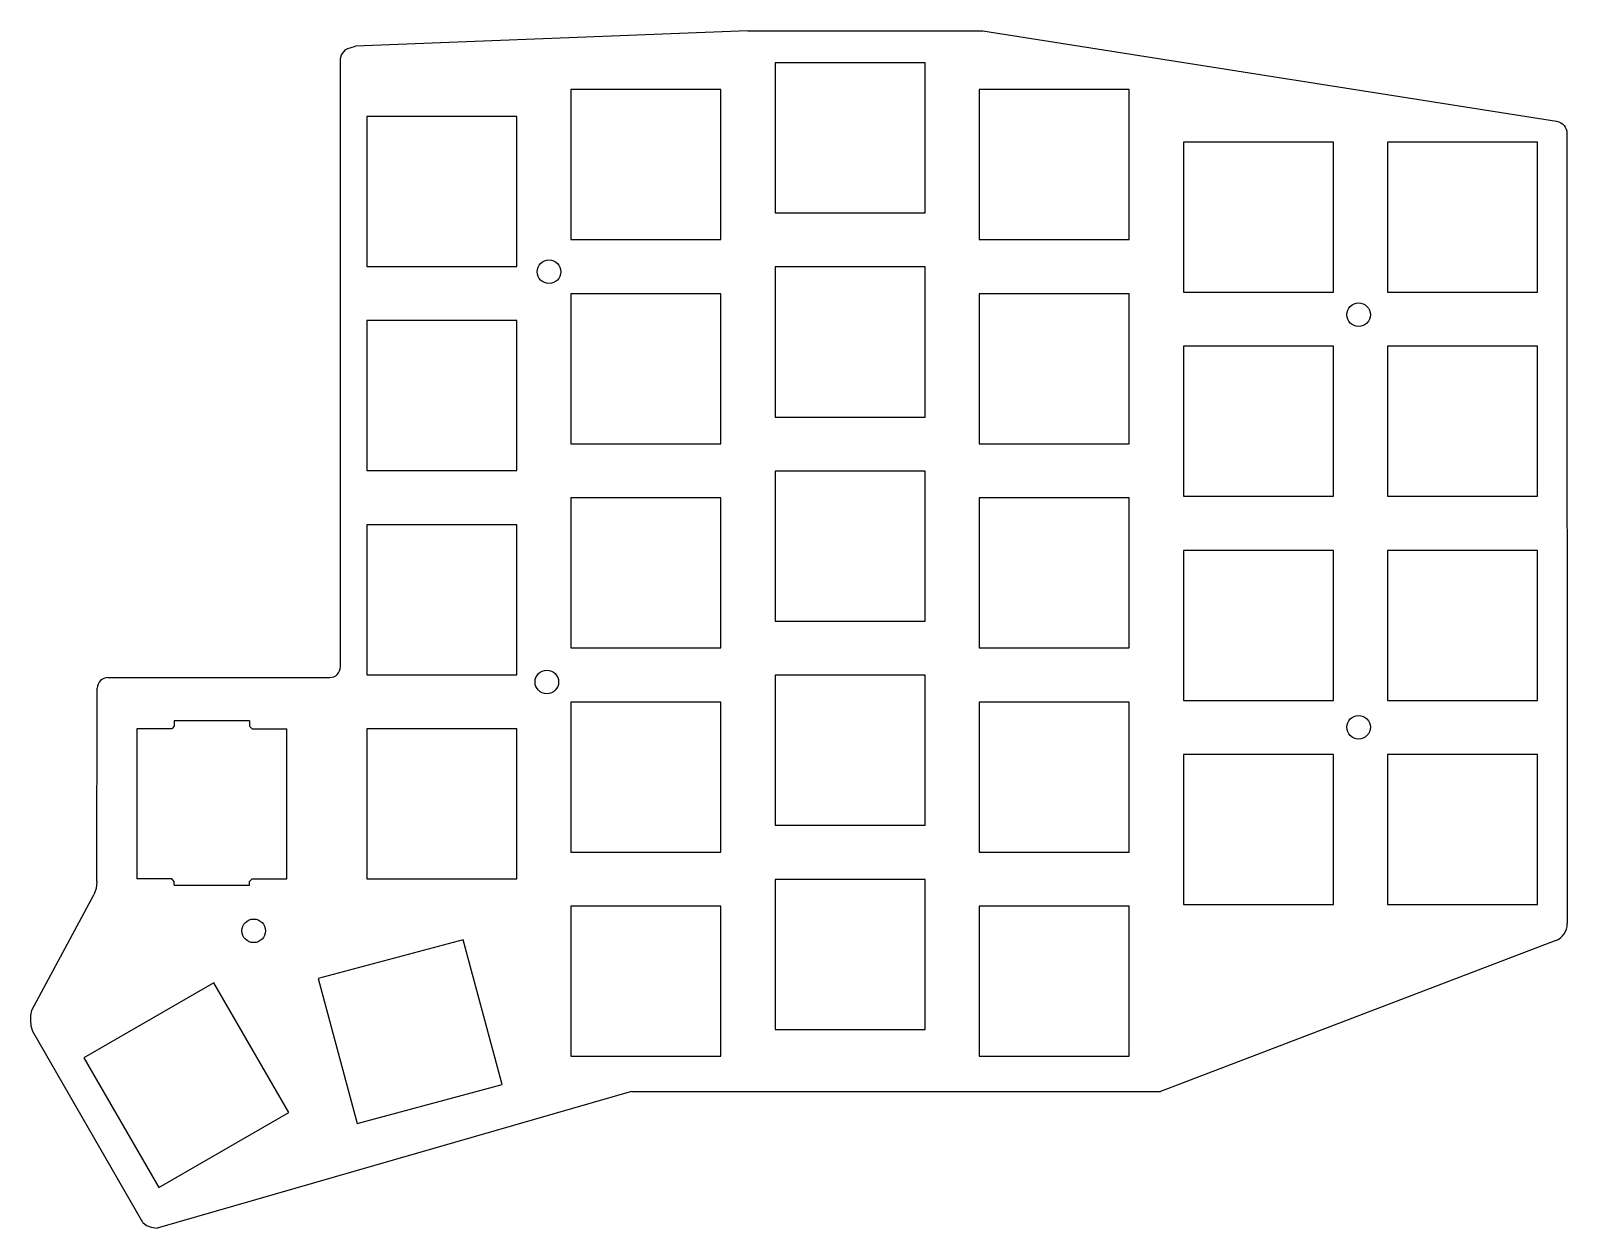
# Model space of a CAD drawing. Extents: x 82 to 226, y -147 to -35.
import ezdxf

# ---------------------------------------------------------------- set-up
doc = ezdxf.new("R2010")
doc.units = 0
doc.layers.get('0').update_dxf_attribs({"linetype": 'CONTINUOUS'})
doc.layers.add('BLACK', color=7, linetype='CONTINUOUS')

msp = doc.modelspace()

# ---------------------------------------------------------------- linework, layer by layer
at = {"linetype": 'Continuous'}
for centre in [(130.555, -57.495), (206.0972, -61.5036), (130.355, -95.775), (206.0972, -100.0036), (103, -119)]:
    msp.add_circle(centre, 1.1, dxfattribs=at)
at = {"layer": 'BLACK', "linetype": 'Continuous'}
for p, q in [((149.0972, -35.0036), (112.4972, -36.4586)), ((149.0972, -35.0036), (171.0472, -35.0036)), ((171.0472, -35.0036), (224.572641, -43.448746)), ((111.0972, -37.6036), (111.1972, -37.2586)), ((111.1972, -37.2586), (111.3972, -36.9586)), ((111.3972, -36.9586), (111.5972, -36.7586)), ((111.5972, -36.7586), (111.7972, -36.6586)), ((111.7972, -36.6586), (112.0972, -36.5586)), ((112.0972, -36.5586), (112.4972, -36.4586)), ((111.0972, -94.3586), (111.0972, -37.6036)), ((151.65, -38), (151.65, -52)), ((165.65, -38), (151.65, -38)), ((165.65, -52), (165.65, -38)), ((132.6, -40.5), (132.6, -54.5)), ((146.6, -40.5), (132.6, -40.5)), ((146.6, -54.5), (146.6, -40.5)), ((170.7, -40.5), (170.7, -54.5)), ((184.7, -40.5), (170.7, -40.5)), ((184.7, -54.5), (184.7, -40.5)), ((113.55, -43), (113.55, -57)), ((127.55, -43), (113.55, -43)), ((127.55, -57), (127.55, -43)), ((224.572641, -43.448746), (224.774311, -43.500376)), ((224.774311, -43.500376), (224.959071, -43.585066)), ((224.959071, -43.585066), (225.123821, -43.6992)), ((225.123821, -43.6992), (225.265521, -43.839182)), ((225.265521, -43.839182), (225.381081, -44.001407)), ((225.381081, -44.001407), (225.467481, -44.182272)), ((225.467481, -44.182272), (225.521581, -44.378171)), ((225.521581, -44.378171), (225.540381, -44.585502)), ((189.75, -45.4), (189.75, -59.4)), ((203.75, -45.4), (189.75, -45.4)), ((203.75, -59.4), (203.75, -45.4)), ((208.8, -45.4), (208.8, -59.4)), ((222.8, -45.4), (208.8, -45.4)), ((222.8, -59.4), (222.8, -45.4)), ((225.540381, -44.585502), (225.5662, -118.324954)), ((151.65, -52), (165.65, -52)), ((132.6, -54.5), (146.6, -54.5)), ((170.7, -54.5), (184.7, -54.5)), ((113.55, -57), (127.55, -57)), ((151.65, -57.05), (151.65, -71.05)), ((165.65, -57.05), (151.65, -57.05)), ((165.65, -71.05), (165.65, -57.05)), ((132.6, -59.55), (132.6, -73.55)), ((146.6, -59.55), (132.6, -59.55)), ((146.6, -73.55), (146.6, -59.55)), ((170.7, -59.55), (170.7, -73.55)), ((184.7, -59.55), (170.7, -59.55)), ((184.7, -73.55), (184.7, -59.55)), ((189.75, -59.4), (203.75, -59.4)), ((208.8, -59.4), (222.8, -59.4)), ((113.55, -62.05), (113.55, -76.05)), ((127.55, -62.05), (113.55, -62.05)), ((127.55, -76.05), (127.55, -62.05)), ((189.75, -64.45), (189.75, -78.45)), ((203.75, -64.45), (189.75, -64.45)), ((203.75, -78.45), (203.75, -64.45)), ((208.8, -64.45), (208.8, -78.45)), ((222.8, -64.45), (208.8, -64.45)), ((222.8, -78.45), (222.8, -64.45)), ((151.65, -71.05), (165.65, -71.05)), ((132.6, -73.55), (146.6, -73.55)), ((170.7, -73.55), (184.7, -73.55)), ((113.55, -76.05), (127.55, -76.05)), ((151.65, -76.1), (151.65, -90.1)), ((165.65, -76.1), (151.65, -76.1)), ((165.65, -90.1), (165.65, -76.1)), ((132.6, -78.6), (132.6, -92.6)), ((146.6, -78.6), (132.6, -78.6)), ((146.6, -92.6), (146.6, -78.6)), ((170.7, -78.6), (170.7, -92.6)), ((184.7, -78.6), (170.7, -78.6)), ((184.7, -92.6), (184.7, -78.6)), ((189.75, -78.45), (203.75, -78.45)), ((208.8, -78.45), (222.8, -78.45)), ((113.55, -81.1), (113.55, -95.1)), ((127.55, -81.1), (113.55, -81.1)), ((127.55, -95.1), (127.55, -81.1)), ((189.75, -83.5), (189.75, -97.5)), ((203.75, -83.5), (189.75, -83.5)), ((203.75, -97.5), (203.75, -83.5)), ((208.8, -83.5), (208.8, -97.5)), ((222.8, -83.5), (208.8, -83.5)), ((222.8, -97.5), (222.8, -83.5)), ((151.65, -90.1), (165.65, -90.1)), ((132.6, -92.6), (146.6, -92.6)), ((170.7, -92.6), (184.7, -92.6)), ((89.4022, -95.3586), (110.0972, -95.3586)), ((113.55, -95.1), (127.55, -95.1)), ((151.65, -95.15), (151.65, -109.15)), ((165.65, -95.15), (151.65, -95.15)), ((165.65, -109.15), (165.65, -95.15)), ((88.372457, -114.4036), (88.4022, -96.3586)), ((132.6, -97.65), (132.6, -111.65)), ((146.6, -97.65), (132.6, -97.65)), ((146.6, -111.65), (146.6, -97.65)), ((170.7, -97.65), (170.7, -111.65)), ((184.7, -97.65), (170.7, -97.65)), ((184.7, -111.65), (184.7, -97.65)), ((189.75, -97.5), (203.75, -97.5)), ((208.8, -97.5), (222.8, -97.5)), ((92.1022, -100.15), (92.1022, -114.15)), ((95.3522, -100.15), (92.1022, -100.15)), ((95.5822, -99.91), (95.3522, -100.15)), ((95.5822, -99.4), (95.5822, -99.91)), ((102.6222, -99.4), (95.5822, -99.4)), ((102.6222, -99.4), (102.6222, -99.91)), ((102.6222, -99.91), (102.8522, -100.15)), ((102.8522, -100.15), (106.1022, -100.15)), ((106.1022, -114.15), (106.1022, -100.15)), ((113.55, -100.15), (113.55, -114.15)), ((127.55, -100.15), (113.55, -100.15)), ((127.55, -114.15), (127.55, -100.15)), ((189.75, -102.55), (189.75, -116.55)), ((203.75, -102.55), (189.75, -102.55)), ((203.75, -116.55), (203.75, -102.55)), ((208.8, -102.55), (208.8, -116.55)), ((222.8, -102.55), (208.8, -102.55)), ((222.8, -116.55), (222.8, -102.55)), ((151.65, -109.15), (165.65, -109.15)), ((132.6, -111.65), (146.6, -111.65)), ((170.7, -111.65), (184.7, -111.65)), ((88.372457, -114.4036), (88.2972, -115.0536)), ((95.3522, -114.15), (92.1022, -114.15)), ((95.5822, -114.39), (95.3522, -114.15)), ((95.5822, -114.75), (95.5822, -114.39)), ((102.6222, -114.39), (102.8522, -114.15)), ((102.6222, -114.75), (102.6222, -114.39)), ((102.8522, -114.15), (106.1022, -114.15)), ((113.55, -114.15), (127.55, -114.15)), ((151.65, -114.2), (151.65, -128.2)), ((165.65, -114.2), (151.65, -114.2)), ((165.65, -128.2), (165.65, -114.2)), ((82.2972, -126.4036), (88.0972, -115.6536)), ((88.2972, -115.0536), (88.0972, -115.6536)), ((95.5822, -114.75), (102.6222, -114.75)), ((132.6, -116.7), (132.6, -130.7)), ((146.6, -116.7), (132.6, -116.7)), ((146.6, -130.7), (146.6, -116.7)), ((170.7, -116.7), (170.7, -130.7)), ((184.7, -116.7), (170.7, -116.7)), ((184.7, -130.7), (184.7, -116.7)), ((189.75, -116.55), (203.75, -116.55)), ((208.8, -116.55), (222.8, -116.55)), ((122.549747, -119.826786), (109.026786, -123.450253)), ((126.173214, -133.349747), (122.549747, -119.826786)), ((224.499398, -119.9116), (187.5972, -134.0036)), ((99.272178, -123.837822), (87.147822, -130.837822)), ((106.272178, -135.962178), (99.272178, -123.837822)), ((109.026786, -123.450253), (112.650253, -136.973214)), ((82.1972, -126.9036), (82.2972, -126.4036)), ((82.1972, -127.3036), (82.1972, -126.9036)), ((82.2472, -127.9036), (82.1972, -127.3036)), ((82.3972, -128.4036), (82.2472, -127.9036)), ((92.6472, -146.2036), (82.3972, -128.4036)), ((151.65, -128.2), (165.65, -128.2)), ((87.147822, -130.837822), (94.147822, -142.962178)), ((132.6, -130.7), (146.6, -130.7)), ((170.7, -130.7), (184.7, -130.7)), ((138.251328, -134.0036), (93.9972, -146.7536)), ((112.650253, -136.973214), (126.173214, -133.349747)), ((138.251328, -134.0036), (187.5972, -134.0036)), ((94.147822, -142.962178), (106.272178, -135.962178)), ((92.6472, -146.2036), (92.9972, -146.5036)), ((92.9972, -146.5036), (93.4472, -146.6536)), ((93.4472, -146.6536), (93.9972, -146.7536))]:
    msp.add_line(p, q, dxfattribs=at)
at = {"layer": 'BLACK'}
for centre, radius, start, end in [((110.0972, -94.3586), 1, 270, 0), ((89.4022, -96.3586), 1, 90, 180), ((223.818119, -118.301571), 1.748237, 292.93550391, 359.23364652)]:
    msp.add_arc(centre, radius, start, end, dxfattribs=at)

doc.saveas('drawing.dxf')
